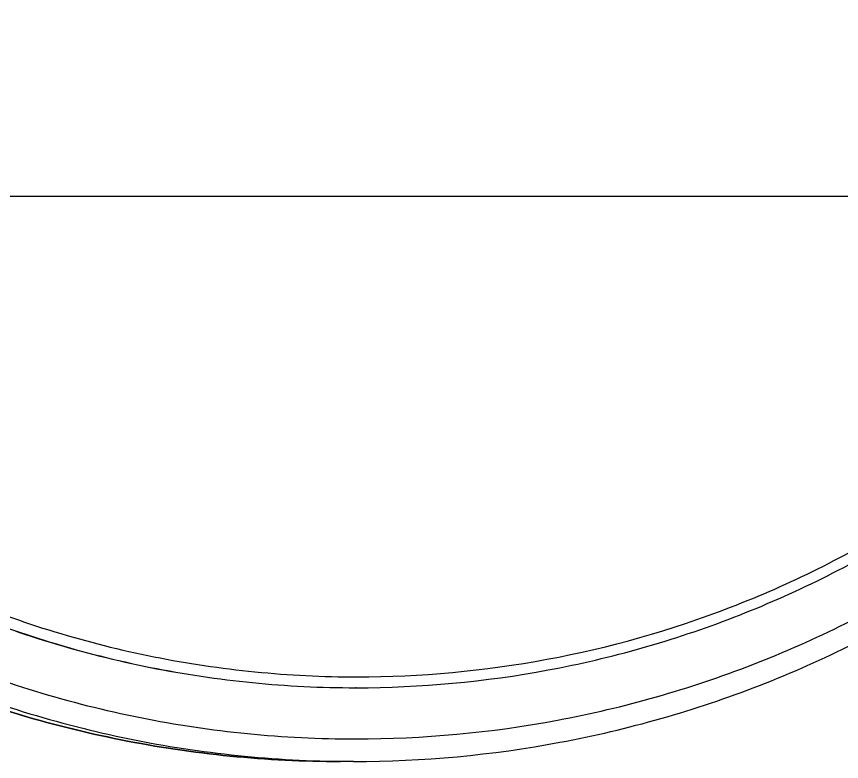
# Model space of a CAD drawing. Header units: millimetres. Extents: x 18456 to 179493, y -203649 to 469211.
# Drawn here: x 102849.4 to 102922.4, y -179334.2 to -179268.2 of the extents above; entities that cross this region are included whole.
import ezdxf

# ---------------------------------------------------------------- set-up
doc = ezdxf.new("R2010")
doc.units = ezdxf.units.MM
doc.layers.add('X-평면도(기본형)$0$FUR', color=6, linetype='Continuous', true_color=0xff00ff)
doc.layers.add('X-평면도(기본형)$0$TIL', color=5, linetype='Continuous', true_color=0x0000ff)

# ---------------------------------------------------------------- blocks, each defined once
blk = doc.blocks.new('X-평면도(기본형)$0$A$C5C7666B6')
at = {"layer": 'X-평면도(기본형)$0$FUR', "color": 8, "true_color": 0x808080}
for p, q in [((505.104, 31.881), (505.151, 31.881)), ((505.151, 31.881), (505.104, 31.881))]:
    blk.add_line(p, q, dxfattribs=at)
at = {"layer": 'X-평면도(기본형)$0$FUR'}
blk.add_line((505.325, 25.355), (506.49, 25.355), dxfattribs=at)
blk.add_arc((505.325, 124.529), 99.174, 270.00005, 270.67199, dxfattribs=at)
for points, knots in [([(506.488, 225.349), (509.723, 225.311), (516.193, 224.918), (525.79, 223.384), (535.195, 220.92), (547.348, 216.43), (561.636, 208.617), (574.137, 198.174), (582.777, 188.498), (588.53, 180.634), (593.493, 172.245), (598.991, 160.477), (603.681, 144.84), (605.577, 125.355), (603.681, 105.871), (598.991, 90.234), (593.493, 78.466), (588.53, 70.077), (582.777, 62.213), (574.137, 52.536), (561.636, 42.093), (547.348, 34.281), (535.195, 29.791), (525.79, 27.326), (516.193, 25.793), (509.723, 25.4), (506.488, 25.362)], [0, 0, 0, 0, 9.704044, 19.408413, 29.114376, 38.822375, 58.223461, 77.637883, 87.362023, 97.089691, 106.820675, 116.55464, 136.006656, 155.464112, 174.921567, 194.373583, 204.107549, 213.838533, 223.566201, 233.29034, 252.704763, 272.105849, 281.813848, 291.519811, 301.22418, 310.928224, 310.928224, 310.928224, 310.928224]), ([(506.49, 225.355), (509.749, 225.355), (516.272, 225.034), (525.958, 223.591), (535.459, 221.202), (547.744, 216.791), (562.204, 209.035), (574.87, 198.596), (583.628, 188.894), (589.462, 180.999), (594.496, 172.568), (600.074, 160.73), (604.834, 144.985), (606.758, 125.355), (604.834, 105.726), (600.074, 89.981), (594.496, 78.143), (589.462, 69.712), (583.628, 61.817), (574.87, 52.115), (562.204, 41.676), (547.744, 33.92), (535.459, 29.508), (525.958, 27.119), (516.272, 25.677), (509.749, 25.355), (506.49, 25.355)], [0, 0, 0, 0, 9.777476, 19.555448, 29.334905, 39.116282, 58.663277, 78.223194, 88.020203, 97.820659, 107.62436, 117.430982, 137.027654, 156.629669, 176.231683, 195.828356, 205.634977, 215.438678, 225.239134, 235.036144, 254.59606, 274.143055, 283.924432, 293.703889, 303.481861, 313.259337, 313.259337, 313.259337, 313.259337]), ([(506.49, 25.355), (509.748, 25.355), (516.271, 25.677), (525.956, 27.119), (535.456, 29.508), (547.74, 33.919), (562.199, 41.675), (574.863, 52.114), (583.621, 61.815), (589.454, 69.71), (594.488, 78.142), (600.067, 89.98), (604.827, 105.725), (606.751, 125.355), (604.827, 144.985), (600.067, 160.731), (594.488, 172.569), (589.454, 181), (583.621, 188.896), (574.863, 198.597), (562.199, 209.036), (547.74, 216.791), (535.456, 221.203), (525.956, 223.591), (516.271, 225.034), (509.748, 225.355), (506.49, 225.355)], [0, 0, 0, 0, 9.776364, 19.553252, 29.331682, 39.112113, 58.657544, 78.216431, 88.013141, 97.81344, 107.617118, 117.423837, 137.020988, 156.6237, 176.226412, 195.823564, 205.630282, 215.43396, 225.234259, 235.030969, 254.589856, 274.135287, 283.915718, 293.694148, 303.471036, 313.2474, 313.2474, 313.2474, 313.2474]), ([(505.151, 223.355), (508.345, 223.355), (514.736, 223.04), (524.228, 221.627), (533.538, 219.286), (545.576, 214.962), (559.746, 207.362), (572.157, 197.132), (580.74, 187.625), (586.456, 179.887), (591.389, 171.625), (596.856, 160.024), (601.521, 144.593), (603.407, 125.355), (601.521, 106.118), (596.856, 90.687), (591.389, 79.086), (586.456, 70.823), (580.74, 63.086), (572.157, 53.579), (559.746, 43.349), (545.576, 35.748), (533.538, 31.425), (524.228, 29.084), (514.736, 27.67), (508.345, 27.355), (505.151, 27.355)], [0, 0, 0, 0, 9.580832, 19.162183, 28.745044, 38.329867, 57.48439, 76.652099, 86.252876, 95.857169, 105.464774, 115.075358, 134.280568, 153.491226, 172.701884, 191.907094, 201.517678, 211.125283, 220.729576, 230.330353, 249.498062, 268.652585, 278.237408, 287.820269, 297.40162, 306.982452, 306.982452, 306.982452, 306.982452]), ([(505.325, 25.355), (499.208, 25.355), (486.942, 26.493), (469.193, 31.554), (452.663, 39.798), (437.924, 50.945), (425.471, 64.614), (415.727, 80.345), (409.024, 97.596), (406.731, 109.738), (406.149, 115.849)], [0, 0, 0, 0, 18.351189, 36.706883, 55.070871, 73.445905, 91.833231, 110.232439, 128.641521, 147.057145, 147.057145, 147.057145, 147.057145]), ([(505.151, 27.355), (499.165, 27.355), (487.161, 28.467), (469.79, 33.414), (453.609, 41.472), (439.175, 52.368), (426.974, 65.733), (417.417, 81.116), (410.83, 97.989), (408.565, 109.869), (407.984, 115.849)], [0, 0, 0, 0, 17.958527, 35.921638, 53.893182, 71.875962, 89.87125, 107.878636, 125.896092, 143.92024, 143.92024, 143.92024, 143.92024])]:
    blk.add_open_spline(points, degree=3, knots=knots, dxfattribs=at)
at = {"layer": 'X-평면도(기본형)$0$FUR', "color": 8, "true_color": 0x808080}
for points, knots in [([(505.151, 218.83), (508.197, 218.83), (514.294, 218.529), (523.347, 217.181), (532.227, 214.948), (543.709, 210.824), (557.224, 203.575), (569.063, 193.817), (577.249, 184.749), (582.702, 177.369), (587.407, 169.488), (592.621, 158.423), (597.071, 143.704), (598.869, 125.355), (597.071, 107.006), (592.621, 92.288), (587.407, 81.223), (582.702, 73.342), (577.249, 65.962), (569.063, 56.893), (557.224, 47.136), (543.709, 39.886), (532.227, 35.763), (523.347, 33.53), (514.294, 32.182), (508.197, 31.881), (505.151, 31.881)], [0, 0, 0, 0, 9.138387, 18.277263, 27.417585, 36.559773, 54.829728, 73.112259, 82.269666, 91.430426, 100.594346, 109.761107, 128.079407, 146.402904, 164.726401, 183.044702, 192.211463, 201.375383, 210.536143, 219.693549, 237.976081, 256.246036, 265.388224, 274.528546, 283.667422, 292.805809, 292.805809, 292.805809, 292.805809]), ([(505.151, 218.83), (508.196, 218.828), (514.291, 218.525), (523.34, 217.173), (532.216, 214.937), (543.694, 210.81), (557.202, 203.558), (569.034, 193.8), (577.215, 184.733), (582.665, 177.354), (587.367, 169.475), (592.578, 158.412), (597.025, 143.699), (598.822, 125.355), (597.025, 107.012), (592.578, 92.298), (587.367, 81.236), (582.665, 73.356), (577.215, 65.977), (569.034, 56.91), (557.202, 47.152), (543.694, 39.901), (532.216, 35.774), (523.34, 33.538), (514.291, 32.186), (508.196, 31.883), (505.151, 31.881)], [0, 0, 0, 0, 9.135495, 18.271465, 27.408885, 36.548172, 54.812346, 73.089092, 82.243592, 91.401443, 100.562452, 109.726299, 128.038787, 146.356467, 164.674146, 182.986634, 192.150482, 201.31149, 210.469342, 219.623841, 237.900587, 256.164762, 265.304048, 274.441468, 283.577438, 292.712933, 292.712933, 292.712933, 292.712933]), ([(505.017, 217.866), (508.032, 217.866), (514.066, 217.568), (523.026, 216.234), (531.814, 214.024), (543.178, 209.943), (556.554, 202.768), (568.27, 193.111), (576.372, 184.137), (581.768, 176.833), (586.425, 169.033), (591.586, 158.081), (595.989, 143.515), (597.769, 125.355), (595.989, 107.196), (591.586, 92.629), (586.425, 81.678), (581.768, 73.878), (576.372, 66.574), (568.27, 57.599), (556.554, 47.942), (543.178, 40.768), (531.814, 36.687), (523.026, 34.477), (514.066, 33.143), (508.032, 32.845), (505.017, 32.845)], [0, 0, 0, 0, 9.044139, 18.088762, 27.134816, 36.182717, 54.264246, 72.358223, 81.421185, 90.487467, 99.556875, 108.629096, 126.758472, 144.892991, 163.027511, 181.156887, 190.229108, 199.298516, 208.364798, 217.42776, 235.521736, 253.603266, 262.651166, 271.69722, 280.741843, 289.785983, 289.785983, 289.785983, 289.785983]), ([(505.104, 31.881), (499.412, 31.881), (487.999, 32.935), (471.478, 37.623), (456.083, 45.262), (442.338, 55.593), (430.704, 68.269), (421.571, 82.865), (415.247, 98.882), (413.043, 110.167), (412.465, 115.85)], [0, 0, 0, 0, 17.075597, 34.155429, 51.243062, 68.341099, 85.450732, 102.571607, 119.701872, 136.838428, 136.838428, 136.838428, 136.838428]), ([(505.017, 32.845), (499.388, 32.845), (488.102, 33.886), (471.763, 38.52), (456.536, 46.069), (442.939, 56.28), (431.425, 68.808), (422.383, 83.236), (416.115, 99.072), (413.925, 110.23), (413.347, 115.849)], [0, 0, 0, 0, 16.886213, 33.776697, 50.675057, 67.583917, 84.504486, 101.436409, 118.377824, 135.325608, 135.325608, 135.325608, 135.325608])]:
    blk.add_open_spline(points, degree=3, knots=knots, dxfattribs=at)
blk = doc.blocks.new('X-평면도(기본형)$0$A$C019C01BD')
at = {"layer": 'X-평면도(기본형)$0$FUR', "xscale": -1, "rotation": 90}
blk.add_blockref('X-평면도(기본형)$0$A$C5C7666B6', (198.484, 1200.297), dxfattribs=at)
blk = doc.blocks.new('X-평면도(기본형)$0$ba17001400')
at = {"layer": 'X-평면도(기본형)$0$TIL'}
blk.add_line((1800, 414.253), (1800, 1500), dxfattribs=at)
at = {"layer": 'X-평면도(기본형)$0$FUR', "linetype": 'ByBlock', "rotation": 180}
blk.add_blockref('X-평면도(기본형)$0$A$C019C01BD', (1923.129, 1500.297), dxfattribs=at)

msp = doc.modelspace()

# ---------------------------------------------------------------- block references
at = {"rotation": 90.00000000000001}
msp.add_blockref('X-평면도(기본형)$0$ba17001400', (103684.568, -181084.154), dxfattribs=at)

doc.saveas('drawing.dxf')
